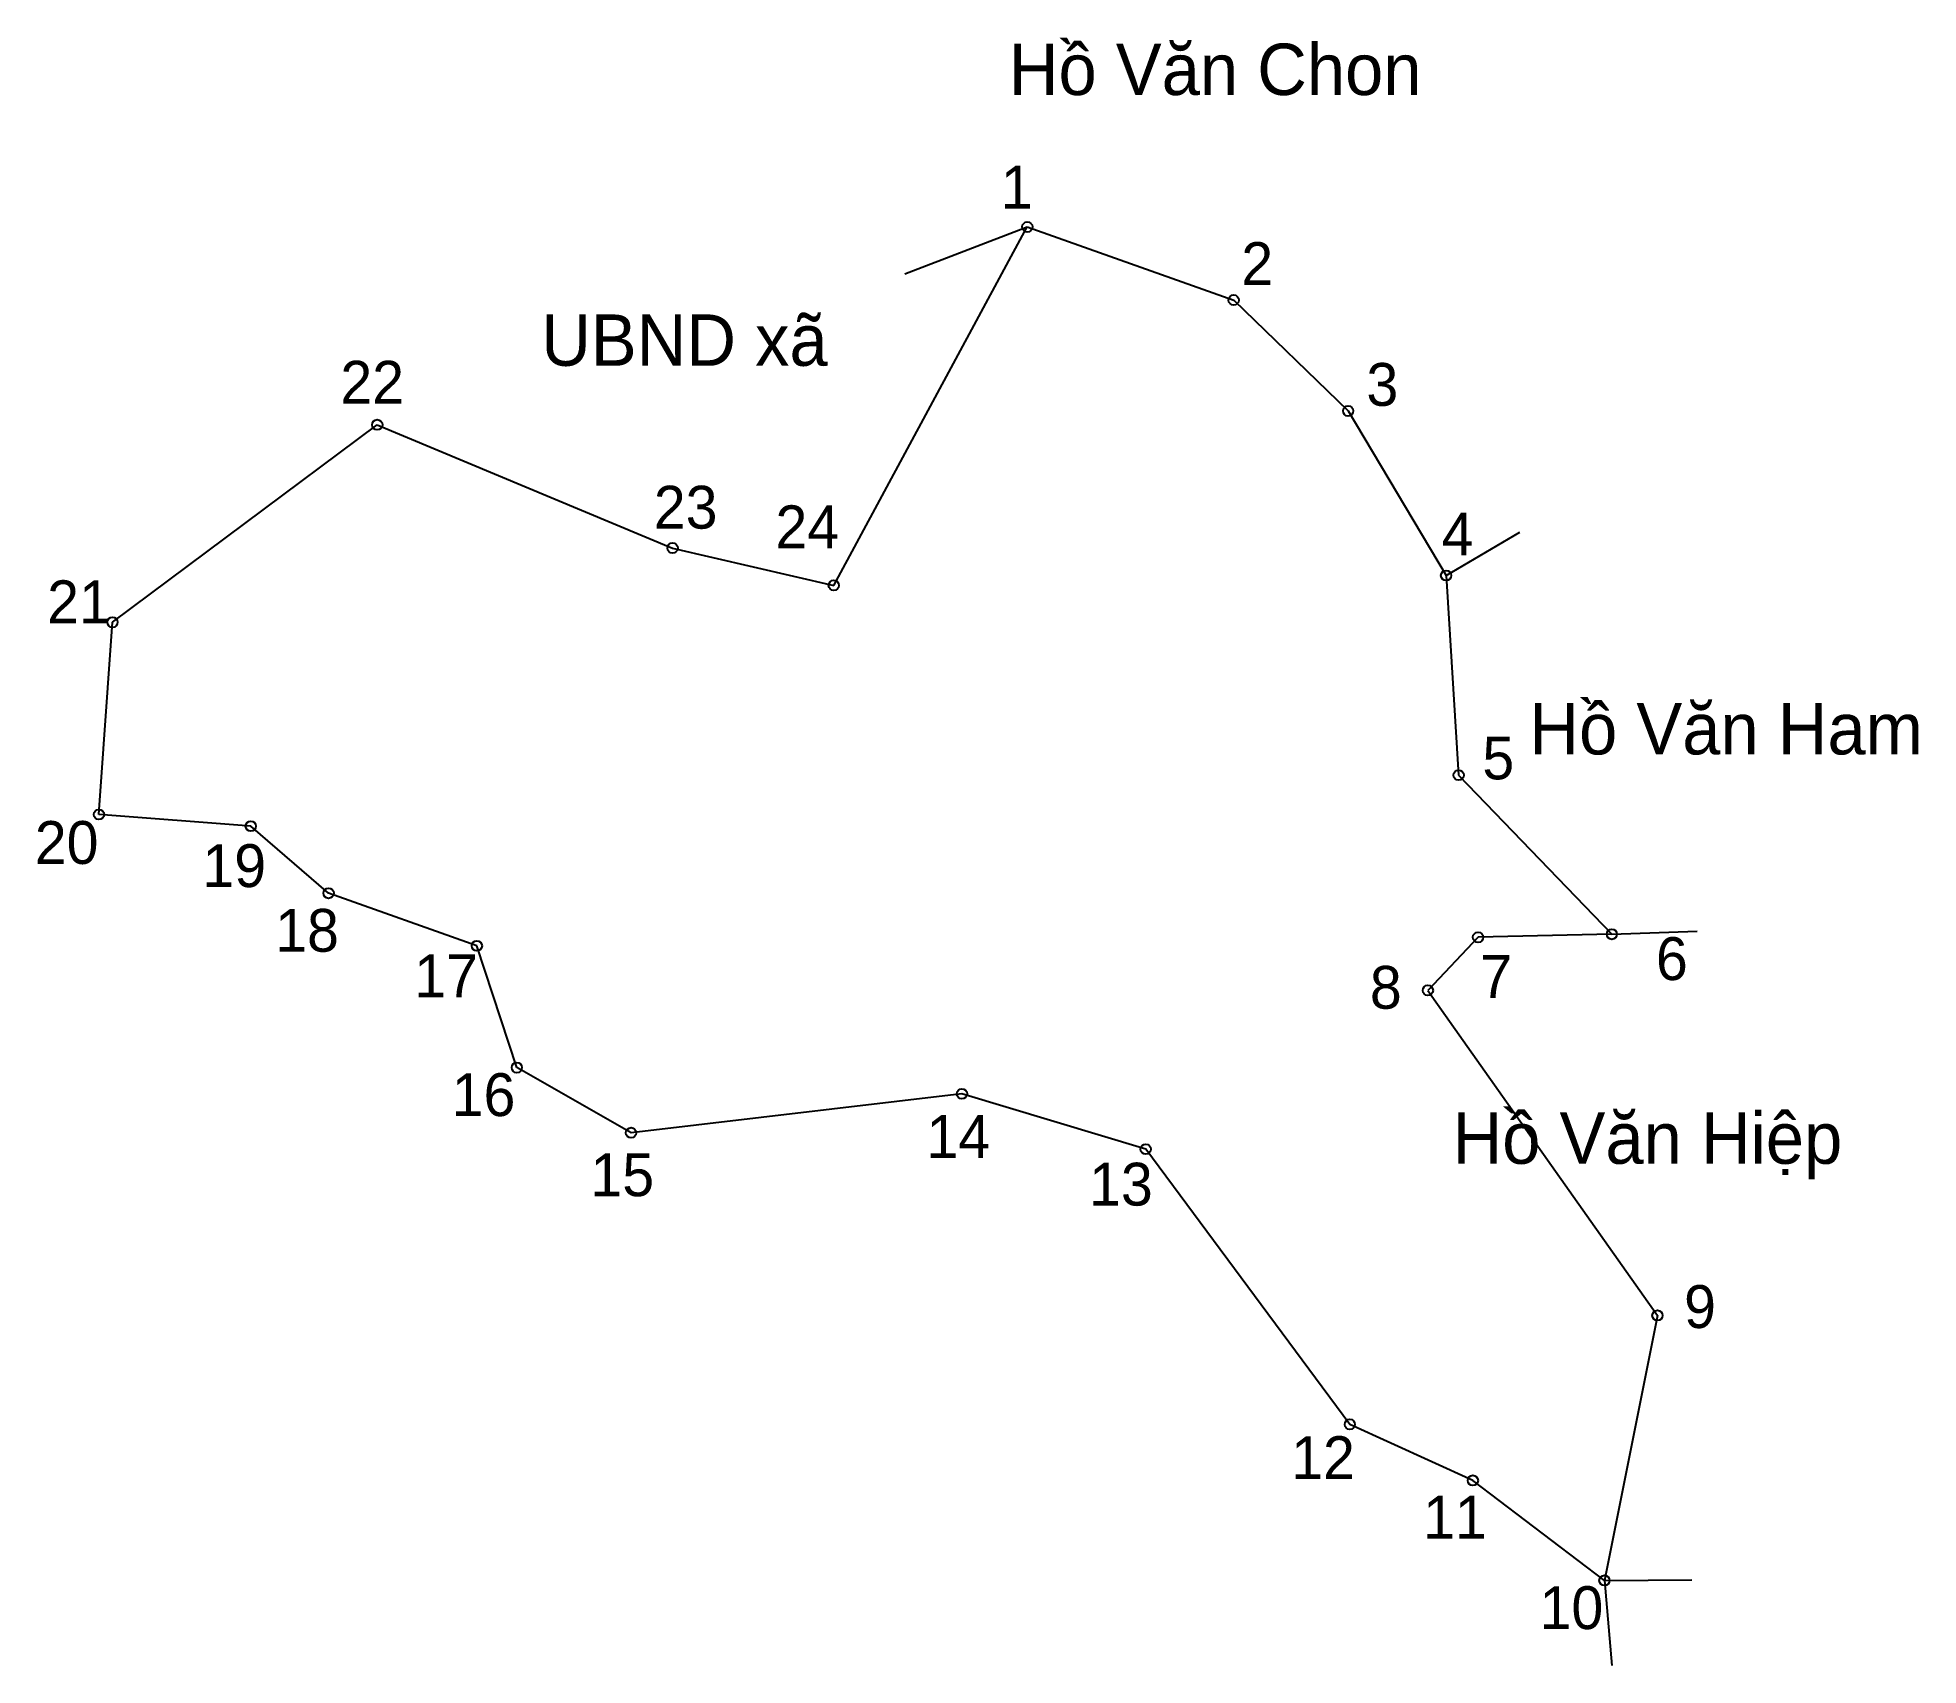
# Model space of a CAD drawing. Extents: x 547896 to 548097, y 1824838 to 1825012.
import ezdxf

# ---------------------------------------------------------------- set-up
doc = ezdxf.new("R2010")
doc.units = 0
for name, color, linetype in [('CanhThua', 7, 'Continuous'), ('MocDinhThua', 7, 'Continuous'), ('RauThua', 7, 'Continuous'), ('SoHieuDinhThua', 7, 'Continuous'), ('TenChuLanCan', 7, 'Continuous')]:
    doc.layers.add(name, color=color, linetype=linetype)

msp = doc.modelspace()

# ---------------------------------------------------------------- linework, layer by layer
at = {"layer": 'CanhThua'}
for p, q in [((547981.36, 1824953.44), (548002.01, 1824991.67)), ((548002.01, 1824991.67), (548024.03, 1824983.88)), ((548024.03, 1824983.88), (548036.24, 1824972.04)), ((547904.41, 1824949.5), (547932.66, 1824970.57)), ((547932.66, 1824970.57), (547964.17, 1824957.42)), ((548036.24, 1824972.04), (548046.69, 1824954.49)), ((547964.17, 1824957.42), (547981.36, 1824953.44)), ((548046.69, 1824954.49), (548048.03, 1824933.19)), ((547902.97, 1824928.99), (547904.41, 1824949.5)), ((548048.03, 1824933.19), (548064.37, 1824916.22)), ((547919.16, 1824927.75), (547902.97, 1824928.99)), ((547927.47, 1824920.59), (547919.16, 1824927.75)), ((547943.29, 1824914.98), (547927.47, 1824920.59)), ((547947.55, 1824901.99), (547943.29, 1824914.98)), ((548050.1, 1824915.89), (548044.75, 1824910.23)), ((548064.37, 1824916.22), (548050.1, 1824915.89)), ((548044.75, 1824910.23), (548069.24, 1824875.55)), ((547959.73, 1824895.04), (547947.55, 1824901.99)), ((547995.04, 1824899.19), (547959.73, 1824895.04)), ((548014.64, 1824893.29), (547995.04, 1824899.19)), ((548036.42, 1824863.93), (548014.64, 1824893.29)), ((548069.24, 1824875.55), (548063.58, 1824847.28)), ((548049.55, 1824857.95), (548036.42, 1824863.93)), ((548063.58, 1824847.28), (548049.55, 1824857.95))]:
    msp.add_line(p, q, dxfattribs=at)
at = {"layer": 'MocDinhThua'}
for centre in [(548002.01, 1824991.67), (548024.03, 1824983.88), (548036.24, 1824972.04), (547932.66, 1824970.57), (547964.17, 1824957.42), (548046.69, 1824954.49), (547981.36, 1824953.44), (547904.41, 1824949.5), (548048.03, 1824933.19), (547902.97, 1824928.99), (547919.16, 1824927.75), (547927.47, 1824920.59), (548050.1, 1824915.89), (548064.37, 1824916.22), (547943.29, 1824914.98), (548044.75, 1824910.23), (547947.55, 1824901.99), (547995.04, 1824899.19), (547959.73, 1824895.04), (548014.64, 1824893.29), (548069.24, 1824875.55), (548036.42, 1824863.93), (548049.55, 1824857.95), (548063.58, 1824847.28)]:
    msp.add_circle(centre, 0.548, dxfattribs=at)
at = {"layer": 'RauThua'}
for p, q in [((547988.94, 1824986.69), (548002.01, 1824991.67)), ((548046.69, 1824954.49), (548054.57, 1824959.1)), ((548064.37, 1824916.22), (548073.48, 1824916.54)), ((548063.58, 1824847.28), (548072.91, 1824847.33)), ((548063.58, 1824847.28), (548064.38, 1824838.22))]:
    msp.add_line(p, q, dxfattribs=at)

# ---------------------------------------------------------------- texts
at = {"layer": 'SoHieuDinhThua'}
for s, p in [('1', (547999.18, 1824993.64)), ('2', (548024.84, 1824985.48)), ('22', (547928.72, 1824972.82)), ('3', (548038.19, 1824972.59)), ('23', (547962.16, 1824959.49)), ('24', (547975.14, 1824957.4)), ('4', (548046.21, 1824956.63)), ('21', (547897.44, 1824949.4)), ('5', (548050.56, 1824932.74)), ('20', (547896.12, 1824923.72)), ('19', (547914, 1824921.25)), ('18', (547921.77, 1824914.35)), ('6', (548069.08, 1824911.33)), ('17', (547936.61, 1824909.5)), ('8', (548038.56, 1824908.27)), ('7', (548050.33, 1824909.43)), ('16', (547940.6, 1824896.82)), ('14', (547991.25, 1824892.35)), ('15', (547955.4, 1824888.27)), ('13', (548008.6, 1824887.27)), ('9', (548072.08, 1824874.21)), ('12', (548030.16, 1824858.09)), ('11', (548044.24, 1824851.74)), ('10', (548056.66, 1824842.09))]:
    msp.add_text(s, height=4.57, dxfattribs=at).set_placement(p)
at = {"layer": 'TenChuLanCan'}
for s, height, p in [('Hồ Văn Chon', 5.4838, (548000.04, 1825005.75)), ('UBND xã', 5.484, (547950.15, 1824976.86)), ('Hồ Văn Ham', 5.484, (548055.58, 1824935.4)), ('Hồ Văn Hiệp', 5.4838, (548047.38, 1824891.73))]:
    msp.add_text(s, height=height, dxfattribs=at).set_placement(p)

doc.saveas('drawing.dxf')
